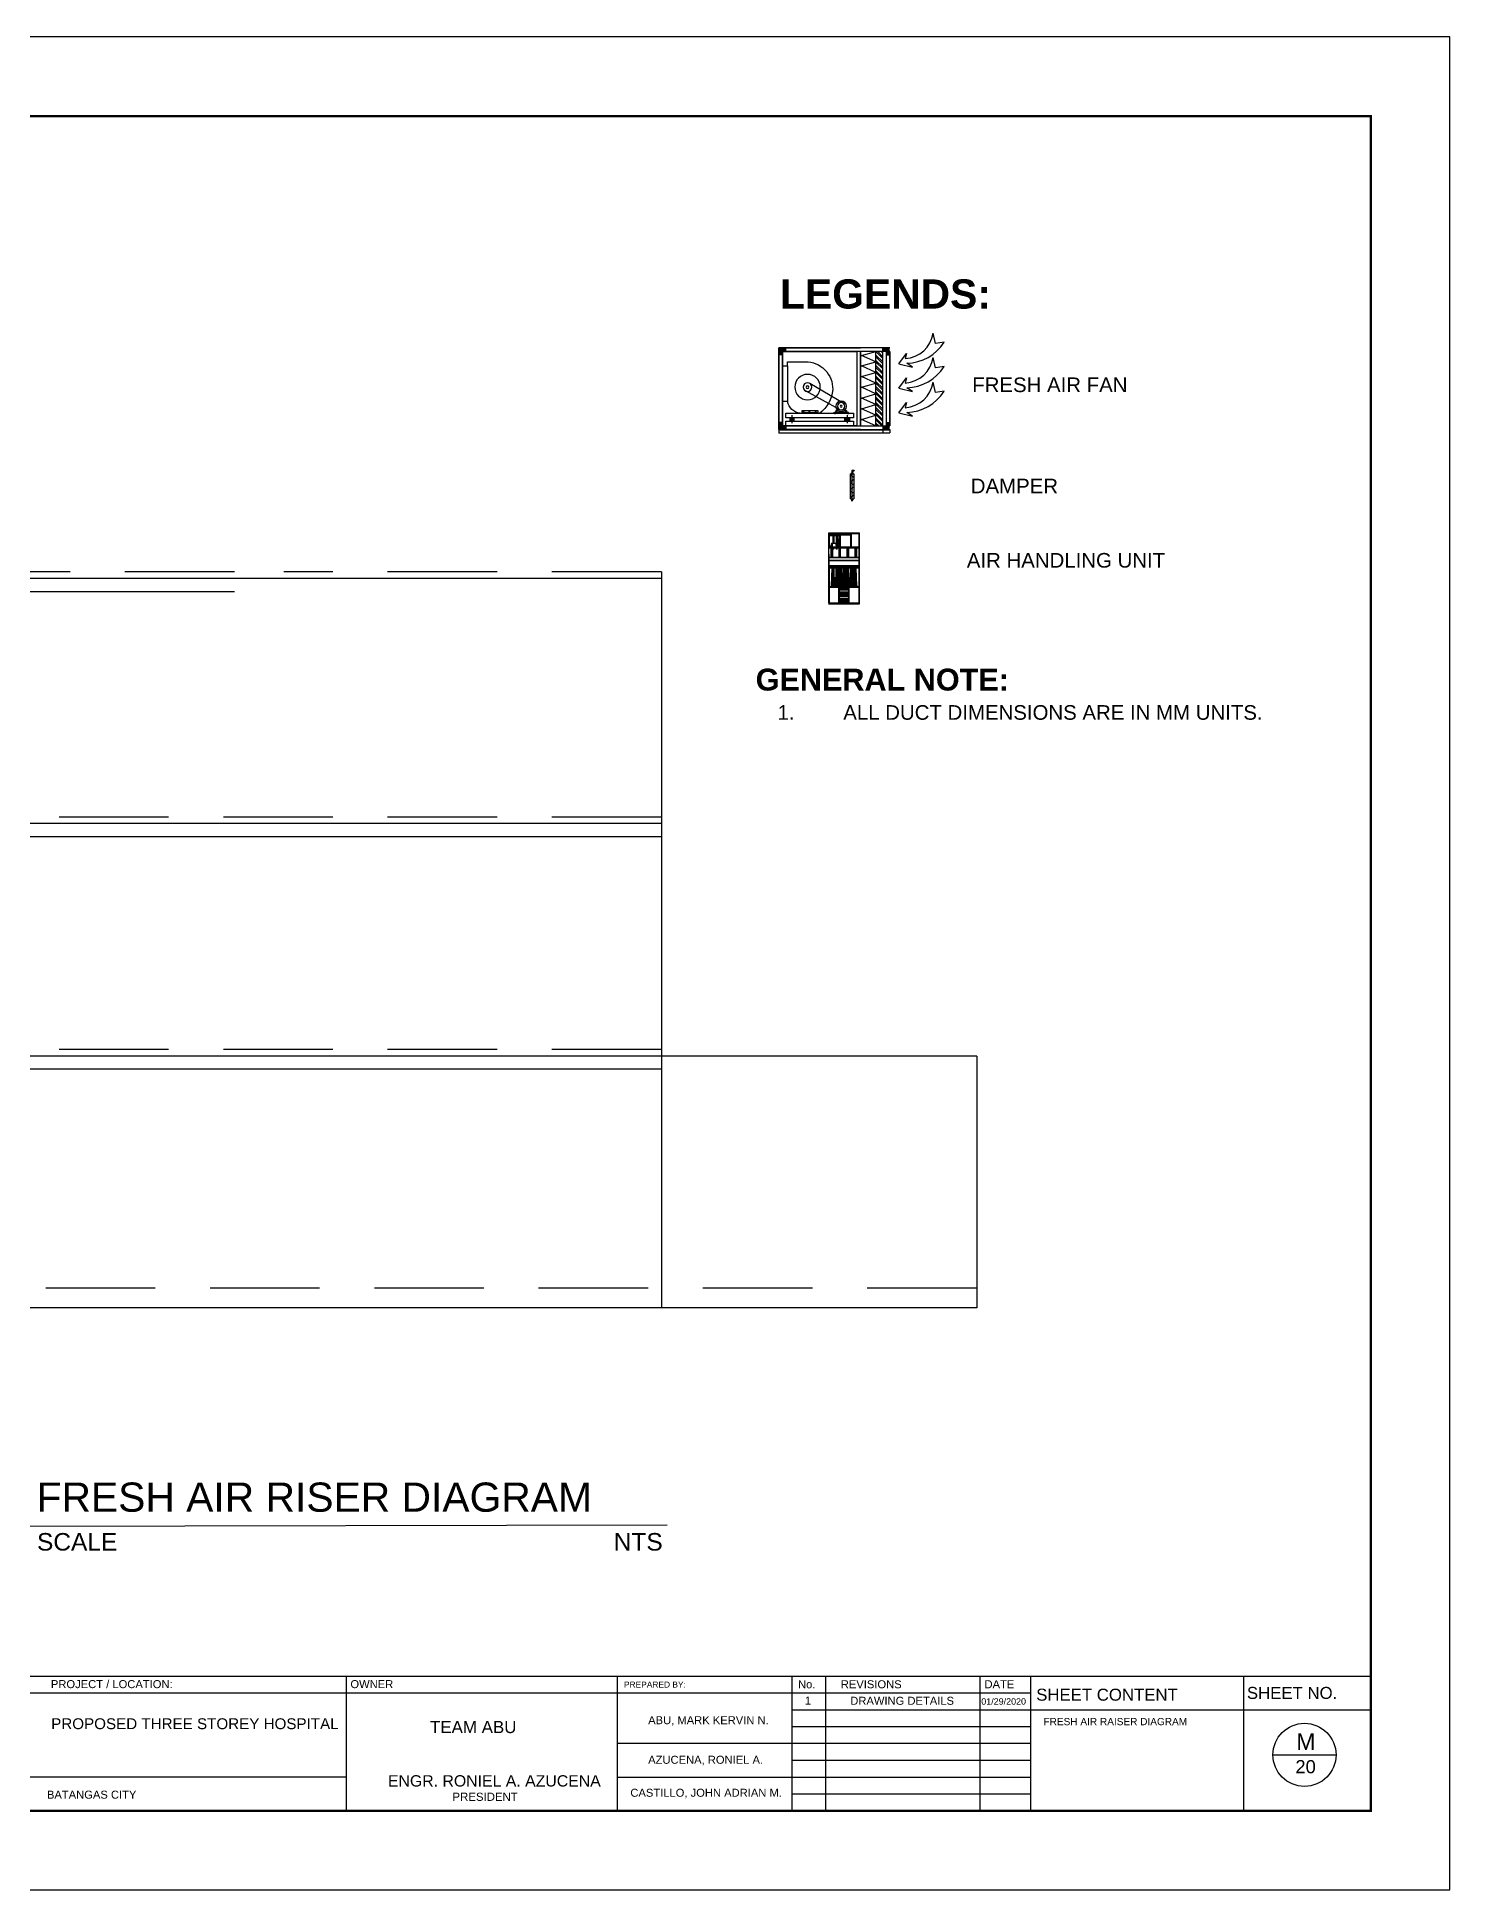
# Model space of a CAD drawing. Header units: inches. Extents: x 54.2 to 72.1, y 17.2 to 29.9.
# Drawn here: x 62.39 to 72.06, y 17.19 to 29.88 of the extents above; entities that cross this region are included whole.
import ezdxf

# ---------------------------------------------------------------- set-up
doc = ezdxf.new("R2010")
doc.units = ezdxf.units.IN
doc.header["$MEASUREMENT"] = 0
doc.linetypes.add('HIDDEN', pattern=[0.375, 0.25, -0.125])
for name, color, linetype in [('.1', 1, 'Continuous'), ('01_AC-EQUIP', 206, 'Continuous'), ('06_AC-FA.DUCT', 4, 'Continuous'), ('A.C.VOLUM DAMPER', 2, 'Continuous'), ('DASH', 1, 'Continuous'), ('template', 7, 'Continuous'), ('WALL', 2, 'Continuous')]:
    doc.layers.add(name, color=color, linetype=linetype)
doc.layers.add('exhaust grill', color=220, linetype='Continuous', lineweight=18)
doc.styles.add('arial', font='arial.ttf')

# ---------------------------------------------------------------- blocks, each defined once
blk = doc.blocks.new('A$C74983092')
at = {"layer": '01_AC-EQUIP'}
for points in [[(-1.063, 0.066), (-1.063, 0), (-1.028, 0), (-1.028, 0.031), (-0.997, 0.031), (-0.997, 0.066)], [(0, 0.066), (0, 0), (-0.036, 0), (-0.036, 0.031), (-0.067, 0.031), (-0.067, 0.066)], [(-1.063, -0.716), (-1.063, -0.65), (-1.028, -0.65), (-1.028, -0.681), (-0.997, -0.681), (-0.997, -0.716)], [(-0.036, -0.681), (-0.036, -0.65), (0, -0.65), (0, -0.716), (-0.067, -0.716), (-0.067, -0.681)]]:
    blk.add_hatch(color=7, dxfattribs=at).paths.add_polyline_path(points)
h = blk.add_hatch(dxfattribs=at)
h.set_pattern_fill('ANSI32', scale=0.094816, style=0)
h.set_pattern_definition([(45, (-67.101423, -493.577206), (-0.0251420207, 0.0251420207), []), (45, (-67.08466, -493.577206), (-0.0251420207, 0.0251420207), [])])
h.paths.add_polyline_path([(-0.931, 0.03), (-0.997, 0.03), (-0.997, -0.681), (-0.931, -0.681)])
at = {"layer": '01_AC-EQUIP', "color": 7}
for p, q in [((-1.063, 0.066), (0, 0.066)), ((-1.063, 0.03), (-0.036, 0.03)), ((-1.028, 0), (-1.063, 0)), ((-1.027, 0.031), (-1.027, -0.681)), ((-0.997, 0.031), (-0.997, 0.066)), ((-0.997, -0.681), (-0.997, 0.03)), ((-0.931, -0.681), (-0.931, 0.03)), ((0, 0.066), (-0.782, 0.066)), ((-0.782, 0.066), (-0.782, 0.066)), ((-0.747, 0.031), (-0.747, -0.681)), ((-0.036, 0.031), (-0.747, 0.031)), ((-0.067, 0.031), (-0.067, 0.066)), ((-0.036, -0.681), (-0.036, 0.031)), ((-0.036, 0.03), (-0.036, -0.681)), ((-0.036, 0), (0, 0)), ((0, -0.716), (0, 0.066)), ((0, 0.066), (0, -0.716)), ((-0.084, -0.068), (-0.255, -0.068)), ((-0.084, -0.108), (-0.084, -0.068)), ((-0.616, -0.464), (-0.298, -0.274)), ((-0.581, -0.525), (-0.256, -0.347)), ((-1.028, -0.65), (-1.063, -0.65)), ((-0.036, -0.681), (-1.063, -0.681)), ((-0.997, -0.681), (-0.997, -0.716)), ((-0.997, -0.681), (-0.997, -0.748)), ((-0.747, -0.681), (-0.036, -0.681)), ((-0.66, -0.548), (-0.66, -0.569)), ((-0.656, -0.547), (-0.634, -0.547)), ((-0.655, -0.58), (-0.655, -0.654)), ((-0.54, -0.547), (-0.561, -0.547)), ((-0.536, -0.548), (-0.536, -0.569)), ((-0.374, -0.555), (-0.223, -0.555)), ((-0.347, -0.542), (-0.36, -0.542)), ((-0.354, -0.548), (-0.354, -0.535)), ((-0.354, -0.551), (-0.354, -0.567)), ((-0.286, -0.542), (-0.299, -0.542)), ((-0.293, -0.548), (-0.293, -0.535)), ((-0.293, -0.551), (-0.293, -0.567)), ((-0.232, -0.542), (-0.245, -0.542)), ((-0.238, -0.548), (-0.238, -0.535)), ((-0.238, -0.551), (-0.238, -0.567)), ((-0.127, -0.58), (-0.127, -0.654)), ((-0.067, -0.681), (-0.067, -0.716)), ((-0.036, -0.65), (0, -0.65)), ((0, -0.716), (-1.064, -0.716)), ((-1.063, -0.716), (-1.063, -0.748)), ((0, -0.748), (-1.063, -0.748)), ((0, -0.72), (-1.061, -0.72)), ((-0.782, -0.716), (0, -0.716)), ((0, -0.716), (0, -0.752))]:
    blk.add_line(p, q, dxfattribs=at)
for points in [[(-1.063, 0.03), (-1.063, -0.681)], [(-1.063, -0.681), (-1.063, 0.03)], [(-0.931, -0.067), (-0.792, -0.006), (-0.931, 0.03)], [(-0.931, -0.681), (-0.931, 0.03)], [(-0.782, 0.03), (-0.782, -0.681)], [(-0.782, -0.681), (-0.782, 0.03)], [(-0.931, -0.169), (-0.792, -0.108), (-0.931, -0.067)], [(-0.931, -0.271), (-0.792, -0.21), (-0.931, -0.169)], [(-0.931, -0.374), (-0.792, -0.312), (-0.931, -0.271)], [(-0.931, -0.476), (-0.792, -0.415), (-0.931, -0.374)], [(-0.931, -0.578), (-0.792, -0.517), (-0.931, -0.476)], [(-0.931, -0.681), (-0.792, -0.619), (-0.931, -0.578)], [(-0.63, -0.533), (-0.643, -0.533), (-0.643, -0.555), (-0.553, -0.555), (-0.553, -0.533), (-0.565, -0.533)]]:
    blk.add_lwpolyline(points, dxfattribs=at)
for points in [[(-0.084, -0.108), (-0.084, -0.447), (-0.036, -0.447), (-0.036, -0.108)], [(-0.715, -0.605), (-0.067, -0.605), (-0.067, -0.561), (-0.715, -0.561)], [(-0.715, -0.681), (-0.067, -0.681), (-0.067, -0.637), (-0.715, -0.637)], [(-0.676, -0.637), (-0.634, -0.637), (-0.634, -0.605), (-0.676, -0.605)], [(-0.671, -0.561), (-0.643, -0.561), (-0.643, -0.555), (-0.671, -0.555)], [(-0.649, -0.533), (-0.649, -0.561), (-0.643, -0.561), (-0.643, -0.533)], [(-0.547, -0.533), (-0.547, -0.561), (-0.553, -0.561), (-0.553, -0.533)], [(-0.525, -0.561), (-0.553, -0.561), (-0.553, -0.555), (-0.525, -0.555)], [(-0.374, -0.561), (-0.223, -0.561), (-0.223, -0.533), (-0.374, -0.533)], [(-0.106, -0.637), (-0.148, -0.637), (-0.148, -0.605), (-0.106, -0.605)]]:
    blk.add_lwpolyline(points, close=True, dxfattribs=at)
for centre, radius in [((-0.276, -0.31), 0.122), ((-0.276, -0.31), 0.042), ((-0.276, -0.31), 0.0134), ((-0.598, -0.494), 0.0507), ((-0.598, -0.494), 0.035), ((-0.598, -0.494), 0.00909), ((-0.354, -0.542), 0.00444), ((-0.293, -0.542), 0.00444), ((-0.238, -0.542), 0.00444)]:
    blk.add_circle(centre, radius, dxfattribs=at)
for centre, radius, start, end in [((-0.256, -0.328), 0.261, 89.8098, 181.0457), ((-0.217, -0.316), 0.3, 183.3325, 234.9147), ((-0.224, -0.418), 0.144, 276.938, 348.446)]:
    blk.add_arc(centre, radius, start, end, dxfattribs=at)
for points in [[(-0.634, -0.605), (-0.634, -0.637), (-0.676, -0.605), (-0.676, -0.637)], [(-0.671, -0.555), (-0.671, -0.561), (-0.649, -0.555), (-0.649, -0.561)], [(-0.649, -0.533), (-0.643, -0.533), (-0.649, -0.561), (-0.643, -0.561)], [(-0.547, -0.533), (-0.553, -0.533), (-0.547, -0.561), (-0.553, -0.561)], [(-0.525, -0.555), (-0.525, -0.561), (-0.547, -0.555), (-0.547, -0.561)], [(-0.148, -0.605), (-0.148, -0.637), (-0.106, -0.605), (-0.106, -0.637)]]:
    blk.add_solid(points, dxfattribs=at)
blk = doc.blocks.new('A$C60D03859')
at = {"layer": '06_AC-FA.DUCT', "color": 7}
for p, q in [((-0.156, 0.306), (-0.242, -0.048)), ((-0.242, -0.048), (-0.143, 0.1)), ((-0.156, 0.306), (0.115, 0.11)), ((0.115, 0.11), (-0.022, 0.142)), ((0.369, -0.64), (0.64, -0.578)), ((0.403, -0.862), (0.369, -0.64))]:
    blk.add_line(p, q, dxfattribs=at)
for centre, radius, start, end in [((1.032, 0.131), 1.176, 181.521, 237.6803), ((0.755, 0.192), 0.779, 183.7141, 261.5016)]:
    blk.add_arc(centre, radius, start, end, dxfattribs=at)
blk = doc.blocks.new('A$C180A56EA')
at = {"layer": 'A.C.VOLUM DAMPER'}
h = blk.add_hatch(dxfattribs=at)
h.set_pattern_fill('ANSI31', scale=0.001, style=0)
h.set_pattern_definition([(45, (129.5106855, -230.48025158), (-8.838834765e-05, 8.838834765e-05), [])])
h.paths.add_polyline_path([(0.046, 0.004), (0.046, 0.006), (0.04, 0.006), (0.04, -0.003), (0.046, -0.003), (0.046, 0), (0.06, 0), (0.06, 0.013), (0.057, 0.013), (0.057, 0.004)])
at = {"layer": 'A.C.VOLUM DAMPER', "color": 7}
for p, q in [((-0.124, 0.003), (-0.116, 0.003)), ((-0.116, 0), (-0.119, 0.003)), ((-0.119, 0), (-0.116, 0.002)), ((-0.116, 0.002), (-0.118, 0.003)), ((-0.116, 0.003), (-0.117, 0.003)), ((-0.117, 0), (-0.116, 0.001)), ((-0.116, 0), (-0.11, 0.006)), ((-0.116, 0.001), (-0.112, 0.006)), ((-0.11, 0), (-0.116, 0.006)), ((-0.116, 0.002), (-0.113, 0.006)), ((-0.116, -0.003), (-0.116, 0.006)), ((-0.116, 0.003), (-0.114, 0.006)), ((-0.116, 0.006), (-0.11, 0.006)), ((-0.116, 0.006), (-0.116, 0.006)), ((-0.116, 0.005), (-0.115, 0.006)), ((-0.116, -0.001), (-0.11, 0.005)), ((-0.11, -0.001), (-0.116, 0.005)), ((-0.116, -0.002), (-0.11, 0.004)), ((-0.11, -0.003), (-0.116, 0.004)), ((-0.116, -0.003), (-0.11, 0.003)), ((-0.111, -0.003), (-0.116, 0.003)), ((-0.112, -0.003), (-0.116, 0.002)), ((-0.113, -0.003), (-0.116, 0)), ((-0.116, 0), (-0.116, 0)), ((-0.11, 0.001), (-0.115, 0.006)), ((-0.11, 0.002), (-0.114, 0.006)), ((-0.114, -0.003), (-0.11, 0.002)), ((-0.11, 0.003), (-0.113, 0.006)), ((-0.113, 0.002), (0.04, 0.002)), ((-0.113, -0.003), (-0.11, 0.001)), ((-0.11, 0.004), (-0.112, 0.006)), ((0.04, 0.012), (-0.11, 0.012)), ((-0.11, 0.005), (-0.11, 0.006)), ((-0.088, 0.011), (-0.099, -0.007)), ((-0.077, 0.011), (-0.066, -0.007)), ((-0.04, 0.011), (-0.051, -0.007)), ((-0.028, 0.011), (-0.017, -0.007)), ((0.006, 0.011), (-0.006, -0.007)), ((0.017, 0.011), (0.029, -0.007)), ((0.046, 0.006), (0.04, 0.006)), ((0.04, 0.006), (0.04, -0.003)), ((0.046, 0.004), (0.046, 0.006)), ((0.057, 0.004), (0.046, 0.004)), ((0.06, 0.013), (0.057, 0.013)), ((0.057, 0.013), (0.057, 0.004)), ((0.06, 0.013), (0.06, 0)), ((-0.124, 0), (-0.116, 0)), ((-0.114, -0.003), (-0.116, -0.001)), ((-0.115, -0.003), (-0.116, -0.002)), ((-0.11, -0.003), (-0.116, -0.003)), ((-0.112, -0.003), (-0.11, 0)), ((-0.111, -0.003), (-0.11, -0.001)), ((-0.11, -0.003), (-0.11, -0.002)), ((-0.11, -0.008), (0.04, -0.008)), ((0.04, -0.003), (0.046, -0.003)), ((0.06, 0), (0.046, 0)), ((0.046, -0.003), (0.046, 0))]:
    blk.add_line(p, q, dxfattribs=at)
at = {"layer": 'A.C.VOLUM DAMPER', "color": 7, "extrusion": (0, 0, -1)}
for centre, major_axis, start_param, end_param in [((-0.094, 0.002), (0.00135, 0.00135), 3.926991, 7.068583), ((-0.094, 0.002), (-0.00135, 0.00135), 2.356195, 5.497787), ((-0.071, 0.002), (0.00135, 0.00135), 3.926991, 7.068583), ((-0.071, 0.002), (-0.00135, 0.00135), 2.356195, 5.497787), ((-0.046, 0.002), (0.00135, 0.00135), 3.926991, 7.068583), ((-0.046, 0.002), (-0.00135, 0.00135), 2.356195, 5.497787), ((-0.023, 0.002), (0.00135, 0.00135), 3.926991, 7.068583), ((-0.023, 0.002), (-0.00135, 0.00135), 2.356194, 5.497787), ((0, 0.002), (0.00135, 0.00135), 3.926991, 7.068583), ((0, 0.002), (0.00135, 0.00135), 0.785398, 3.926991), ((0.023, 0.002), (0.00135, 0.00135), 3.926991, 7.068583), ((0.023, 0.002), (-0.00135, 0.00135), 2.356195, 5.497787)]:
    blk.add_ellipse(centre, major_axis=major_axis, ratio=1, start_param=start_param, end_param=end_param, dxfattribs=at)

msp = doc.modelspace()

# ---------------------------------------------------------------- hatches: boundary and pattern name
for points in [[(67.883, 26.447), (67.883, 26.397), (67.88, 26.397), (67.88, 26.447)], [(67.888, 26.482), (67.96, 26.482), (67.96, 26.477), (67.888, 26.477)]]:
    msp.add_hatch(color=256).paths.add_polyline_path(points)

# ---------------------------------------------------------------- linework, layer by layer
at = {"layer": '.1', "color": 0}
msp.add_line((72.064, 29.885), (54.168, 29.885), dxfattribs=at)
for p, q in [((72.064, 17.195), (72.064, 29.885)), ((67.812, 26.489), (68.022, 26.489)), ((67.812, 26.007), (67.812, 26.489)), ((67.812, 26.485), (68.019, 26.485)), ((67.888, 26.484), (67.813, 26.484)), ((67.813, 26.484), (67.813, 26.386)), ((67.96, 26.473), (67.813, 26.473)), ((67.839, 26.471), (67.813, 26.471)), ((67.839, 26.471), (67.813, 26.471)), ((67.839, 26.468), (67.813, 26.468)), ((67.813, 26.4), (67.827, 26.4)), ((67.813, 26.399), (67.828, 26.399)), ((67.813, 26.398), (67.828, 26.398)), ((67.813, 26.397), (67.829, 26.397)), ((67.827, 26.411), (67.827, 26.401)), ((67.827, 26.411), (67.827, 26.401)), ((67.832, 26.419), (67.871, 26.419)), ((67.835, 26.419), (67.835, 26.394)), ((67.835, 26.419), (67.835, 26.394)), ((67.835, 26.419), (67.871, 26.419)), ((67.839, 26.473), (67.839, 26.419)), ((67.842, 26.419), (67.842, 26.473)), ((67.843, 26.419), (67.843, 26.473)), ((67.846, 26.473), (67.846, 26.419)), ((67.862, 26.471), (67.846, 26.471)), ((67.862, 26.471), (67.846, 26.471)), ((67.862, 26.468), (67.846, 26.468)), ((67.862, 26.473), (67.862, 26.419)), ((67.865, 26.419), (67.865, 26.473)), ((67.865, 26.419), (67.865, 26.473)), ((67.869, 26.473), (67.869, 26.419)), ((67.885, 26.471), (67.869, 26.471)), ((67.885, 26.471), (67.869, 26.471)), ((67.885, 26.468), (67.869, 26.468)), ((67.871, 26.419), (67.871, 26.394)), ((67.871, 26.419), (67.871, 26.394)), ((67.885, 26.397), (67.873, 26.397)), ((67.874, 26.411), (67.874, 26.401)), ((67.874, 26.411), (67.874, 26.401)), ((67.88, 26.407), (67.874, 26.407)), ((67.88, 26.405), (67.874, 26.405)), ((67.885, 26.4), (67.874, 26.4)), ((67.885, 26.399), (67.874, 26.399)), ((67.885, 26.398), (67.874, 26.398)), ((67.879, 26.484), (67.879, 26.473)), ((67.879, 26.468), (67.879, 26.407)), ((67.885, 26.473), (67.885, 26.394)), ((67.888, 26.484), (67.888, 26.394)), ((67.96, 26.484), (67.96, 26.394)), ((67.964, 26.484), (67.964, 26.394)), ((68.019, 26.007), (68.019, 26.485)), ((68.022, 26.003), (68.022, 26.489)), ((67.839, 26.386), (67.812, 26.386)), ((67.812, 26.342), (67.812, 26.184)), ((68.019, 26.32), (67.812, 26.32)), ((68.019, 26.318), (67.812, 26.318)), ((68.019, 26.3), (67.812, 26.3)), ((67.813, 26.394), (68.018, 26.394)), ((67.839, 26.385), (67.813, 26.385)), ((68.019, 26.299), (67.813, 26.299)), ((68.019, 26.298), (67.813, 26.298)), ((67.828, 26.32), (67.828, 26.385)), ((67.829, 26.32), (67.829, 26.385)), ((67.837, 26.32), (67.837, 26.385)), ((67.838, 26.32), (67.838, 26.385)), ((67.839, 26.394), (67.839, 26.378)), ((67.846, 26.378), (67.839, 26.378)), ((67.842, 26.378), (67.842, 26.394)), ((67.843, 26.378), (67.843, 26.394)), ((67.846, 26.378), (67.846, 26.394)), ((67.862, 26.386), (67.846, 26.386)), ((67.862, 26.385), (67.846, 26.385)), ((67.862, 26.394), (67.862, 26.378)), ((67.869, 26.378), (67.862, 26.378)), ((67.865, 26.378), (67.865, 26.394)), ((67.865, 26.378), (67.865, 26.394)), ((67.869, 26.378), (67.869, 26.394)), ((68.019, 26.386), (67.869, 26.386)), ((68.018, 26.385), (67.869, 26.385)), ((67.881, 26.32), (67.881, 26.385)), ((67.882, 26.32), (67.882, 26.385)), ((67.89, 26.32), (67.89, 26.385)), ((67.891, 26.32), (67.891, 26.385)), ((67.937, 26.32), (67.937, 26.385)), ((67.938, 26.32), (67.938, 26.385)), ((67.946, 26.32), (67.946, 26.385)), ((67.947, 26.32), (67.947, 26.385)), ((67.992, 26.32), (67.992, 26.385)), ((67.993, 26.32), (67.993, 26.385)), ((68.001, 26.32), (68.001, 26.385)), ((68.002, 26.32), (68.002, 26.385)), ((68.019, 26.263), (67.812, 26.263)), ((68.019, 26.251), (67.812, 26.251)), ((68.019, 26.251), (67.812, 26.251)), ((68.019, 26.262), (67.813, 26.262)), ((68.019, 26.261), (67.813, 26.261)), ((68.018, 26.247), (67.813, 26.247)), ((67.813, 26.247), (67.813, 26.009)), ((67.829, 26.128), (67.833, 26.247)), ((67.837, 26.128), (67.833, 26.247)), ((67.837, 26.128), (67.84, 26.247)), ((67.844, 26.128), (67.84, 26.247)), ((67.844, 26.128), (67.848, 26.247)), ((67.851, 26.128), (67.848, 26.247)), ((67.858, 26.128), (67.861, 26.247)), ((67.865, 26.128), (67.861, 26.247)), ((67.865, 26.128), (67.869, 26.247)), ((67.873, 26.128), (67.869, 26.247)), ((67.873, 26.128), (67.876, 26.247)), ((67.88, 26.128), (67.876, 26.247)), ((67.88, 26.128), (67.884, 26.247)), ((67.887, 26.128), (67.884, 26.247)), ((67.887, 26.128), (67.891, 26.247)), ((67.895, 26.128), (67.891, 26.247)), ((67.895, 26.128), (67.898, 26.247)), ((67.902, 26.128), (67.898, 26.247)), ((67.906, 26.128), (67.91, 26.247)), ((67.914, 26.128), (67.91, 26.247)), ((67.914, 26.128), (67.918, 26.247)), ((67.921, 26.128), (67.918, 26.247)), ((67.921, 26.128), (67.925, 26.247)), ((67.929, 26.128), (67.925, 26.247)), ((67.929, 26.128), (67.932, 26.247)), ((67.936, 26.128), (67.932, 26.247)), ((67.936, 26.128), (67.94, 26.247)), ((67.944, 26.128), (67.94, 26.247)), ((67.944, 26.128), (67.947, 26.247)), ((67.951, 26.128), (67.947, 26.247)), ((67.957, 26.128), (67.961, 26.247)), ((67.965, 26.128), (67.961, 26.247)), ((67.965, 26.128), (67.968, 26.247)), ((67.972, 26.128), (67.968, 26.247)), ((67.972, 26.128), (67.976, 26.247)), ((67.979, 26.128), (67.976, 26.247)), ((67.979, 26.128), (67.983, 26.247)), ((67.987, 26.128), (67.983, 26.247)), ((67.987, 26.128), (67.99, 26.247)), ((67.994, 26.128), (67.99, 26.247)), ((67.994, 26.128), (67.998, 26.247)), ((68.002, 26.128), (67.998, 26.247)), ((68.018, 26.247), (68.018, 26.009)), ((68.018, 26.12), (67.813, 26.12)), ((68.018, 26.114), (67.813, 26.114)), ((67.828, 26.128), (68.003, 26.128)), ((67.828, 26.128), (67.828, 26.12)), ((67.828, 26.126), (68.003, 26.126)), ((67.828, 26.123), (68.003, 26.123)), ((67.855, 26.128), (67.855, 26.12)), ((67.88, 26.11), (67.951, 26.11)), ((67.88, 26.004), (67.88, 26.11)), ((67.883, 26.004), (67.883, 26.11)), ((67.883, 26.108), (67.948, 26.108)), ((67.883, 26.107), (67.948, 26.107)), ((67.883, 26.099), (67.948, 26.099)), ((67.883, 26.098), (67.948, 26.098)), ((67.883, 26.086), (67.948, 26.086)), ((67.883, 26.085), (67.948, 26.085)), ((67.883, 26.077), (67.948, 26.077)), ((67.883, 26.076), (67.948, 26.076)), ((67.883, 26.069), (67.948, 26.069)), ((67.883, 26.068), (67.948, 26.068)), ((67.883, 26.062), (67.948, 26.062)), ((67.883, 26.06), (67.948, 26.06)), ((67.883, 26.054), (67.948, 26.054)), ((67.883, 26.053), (67.948, 26.053)), ((67.883, 26.04), (67.948, 26.04)), ((67.883, 26.038), (67.948, 26.038)), ((67.883, 26.032), (67.948, 26.032)), ((67.883, 26.031), (67.948, 26.031)), ((67.883, 26.024), (67.948, 26.024)), ((67.883, 26.023), (67.948, 26.023)), ((67.883, 26.016), (67.948, 26.016)), ((67.883, 26.015), (67.948, 26.015)), ((67.904, 26.128), (67.904, 26.12)), ((67.948, 26.004), (67.948, 26.11)), ((67.951, 26.004), (67.951, 26.11)), ((67.954, 26.128), (67.954, 26.12)), ((68.003, 26.128), (68.003, 26.12)), ((67.808, 26.003), (68.022, 26.003)), ((67.812, 26.007), (67.88, 26.007)), ((67.813, 26.009), (67.88, 26.009)), ((67.88, 26.004), (67.951, 26.004)), ((67.883, 26.009), (67.948, 26.009)), ((67.883, 26.007), (67.948, 26.007)), ((67.951, 26.009), (68.018, 26.009)), ((67.951, 26.007), (68.019, 26.007)), ((62.3, 19.686), (66.703, 19.695))]:
    msp.add_line(p, q)
at = {"color": 2}
for p, q in [((67.959, 26.894), (67.983, 26.894)), ((67.959, 26.722), (67.983, 26.722))]:
    msp.add_line(p, q, dxfattribs=at)
for points in [[(67.867, 26.402), (67.867, 26.411), (67.858, 26.411), (67.858, 26.402)], [(67.883, 26.447), (67.883, 26.397), (67.88, 26.397), (67.88, 26.447)], [(67.888, 26.482), (67.96, 26.482), (67.96, 26.477), (67.888, 26.477)]]:
    msp.add_lwpolyline(points, close=True)
for centre, radius, start, end in [((67.838, 26.409), 0.0113, 118.1626, 169.0592), ((67.838, 26.404), 0.0113, 190.9408, 241.8374), ((67.86, 26.41), 0.0145, 5.8073, 39.822), ((67.861, 26.402), 0.013, 318.1775, 356.1932)]:
    msp.add_arc(centre, radius, start, end)
at = {"layer": 'DASH', "color": 252, "linetype": 'HIDDEN', "ltscale": 3}
for p, q in [((63.741, 26.221), (58.792, 26.221)), ((66.665, 26.221), (64.078, 26.221)), ((66.665, 24.543), (58.792, 24.543)), ((66.665, 22.95), (58.792, 22.95)), ((68.824, 21.317), (58.792, 21.317))]:
    msp.add_line(p, q, dxfattribs=at)
at = {"layer": 'template'}
for p, q in [((55.253, 18.66), (71.522, 18.66)), ((64.505, 18.66), (64.505, 17.737)), ((66.362, 18.66), (66.362, 17.737)), ((67.557, 18.66), (67.557, 17.737)), ((67.788, 18.66), (67.788, 17.737)), ((68.845, 18.66), (68.845, 17.737)), ((69.191, 18.66), (69.191, 17.737)), ((70.65, 18.66), (70.65, 17.737)), ((58.11, 18.545), (68.307, 18.545)), ((67.99, 18.545), (69.191, 18.545)), ((67.557, 18.429), (69.496, 18.429)), ((68.891, 18.429), (71.522, 18.429)), ((67.557, 18.314), (69.191, 18.314)), ((66.362, 18.199), (68.307, 18.199)), ((67.99, 18.199), (69.191, 18.199)), ((67.557, 18.083), (69.191, 18.083)), ((70.852, 18.12), (71.285, 18.12)), ((58.11, 17.969), (64.505, 17.969)), ((66.362, 17.968), (68.307, 17.968)), ((67.99, 17.968), (69.191, 17.968)), ((67.557, 17.853), (69.191, 17.853)), ((54.168, 17.195), (72.064, 17.195))]:
    msp.add_line(p, q, dxfattribs=at)
at = {"layer": 'template', "linetype": 'Continuous', "const_width": 0.0154}
msp.add_lwpolyline([(55.253, 17.737), (71.522, 17.737), (71.522, 29.342), (55.253, 29.342)], close=True, dxfattribs=at)
at = {"layer": 'template'}
msp.add_circle((71.068, 18.12), 0.216, dxfattribs=at)
at = {"layer": 'WALL', "color": 8, "linetype": 'Continuous'}
for p, q in [((66.665, 26.176), (58.792, 26.176)), ((66.665, 26.221), (66.665, 21.182)), ((63.741, 26.086), (58.792, 26.086)), ((66.665, 24.498), (58.792, 24.498)), ((66.665, 24.408), (58.792, 24.408)), ((68.824, 22.905), (58.792, 22.905)), ((68.824, 22.905), (68.824, 21.182)), ((66.665, 22.815), (58.792, 22.815)), ((68.824, 21.182), (59.241, 21.182))]:
    msp.add_line(p, q, dxfattribs=at)

# ---------------------------------------------------------------- block references
at = {"layer": '01_AC-EQUIP', "color": 160, "xscale": -0.7152785838274694, "yscale": 0.7152785838274694, "zscale": 0.7152785838258444}
msp.add_blockref('A$C74983092', (67.468, 27.709), dxfattribs=at)
at = {"layer": 'A.C.VOLUM DAMPER', "xscale": -1.146889378115987, "yscale": 1.146889378115987, "zscale": 1.146889378116001, "rotation": 270}
msp.add_blockref('A$C180A56EA', (67.969, 26.848), dxfattribs=at)
at = {"layer": 'exhaust grill', "xscale": 0.2646667805682626, "yscale": 0.2646667805682626, "zscale": 0.2646667805682626, "rotation": 90}
for p in [(68.372, 27.688), (68.372, 27.521), (68.372, 27.352)]:
    msp.add_blockref('A$C60D03859', p, dxfattribs=at)

# ---------------------------------------------------------------- texts
at = {"attachment_point": 1, "style": 'arial'}
for s, width, insert, char_height in [('{\\fArial|b1|i0|c0|p34;LEGENDS:}', 1.20382, (67.477, 28.225), 0.2), ('FRESH AIR FAN', 2.14922, (68.793, 27.553), 0.1), ('DAMPER', 1.54735, (68.783, 26.86), 0.1), ('AIR HANDLING UNIT', 1.54735, (68.756, 26.351), 0.1), ('{\\fArial|b1|i0|c0|p34;GENERAL NOTE:\\P\\pi-0.45,l0.6,t0.6;\\fArial|b0|i0|c0|p34;\\H0.66667x;1.^IALL DUCT DIMENSIONS ARE IN MM UNITS.}', 3.59387, (67.31, 25.559), 0.15), ('FRESH AIR RISER DIAGRAM', 5.5499, (62.386, 19.985), 0.2), ('SCALE                                                                         NTS', 5.93559, (62.389, 19.639), 0.12)]:
    msp.add_mtext_dynamic_manual_height_columns(s, width=width, gutter_width=1, heights=[0], dxfattribs=dict(at, insert=insert, char_height=char_height))
at = {"layer": 'template', "style": 'arial'}
for s, height, p in [('PROJECT / LOCATION:', 0.0548, (62.484, 18.577)), ('PROJECT / LOCATION:', 0.0548, (62.484, 18.577)), ('PROJECT / LOCATION:', 0.0548, (62.484, 18.577)), ('OWNER', 0.0548, (64.535, 18.577)), ('PREPARED BY: ', 0.0411, (66.408, 18.581)), ('No.', 0.0548, (67.6, 18.576)), ('REVISIONS', 0.0548, (67.893, 18.576)), ('DATE', 0.0548, (68.877, 18.576)), ('SHEET CONTENT', 0.08221, (69.231, 18.491)), ('SHEET NO.', 0.0822, (70.674, 18.503)), ('1', 0.0548, (67.647, 18.464)), ('DRAWING DETAILS', 0.0548, (67.958, 18.463)), ('01/29/2020', 0.0438, (68.855, 18.464)), ('PROPOSED THREE STOREY HOSPITAL', 0.07437, (62.486, 18.296)), ('TEAM ABU', 0.0829, (65.08, 18.269)), ('ABU, MARK KERVIN N.', 0.0548, (66.574, 18.33)), ('FRESH AIR RAISER DIAGRAM', 0.04932, (69.281, 18.323)), ('M', 0.113, (71.012, 18.154)), ('AZUCENA, RONIEL A.', 0.0548, (66.574, 18.059)), ('20', 0.09, (71.006, 17.994)), ('ENGR. RONIEL A. AZUCENA', 0.07758, (64.792, 17.903)), ('BATANGAS CITY', 0.0548, (62.457, 17.82)), ('PRESIDENT', 0.0559, (65.234, 17.805)), ('CASTILLO, JOHN ADRIAN M.', 0.0548, (66.452, 17.833))]:
    msp.add_text(s, height=height, dxfattribs=at).set_placement(p)

doc.saveas('drawing.dxf')
